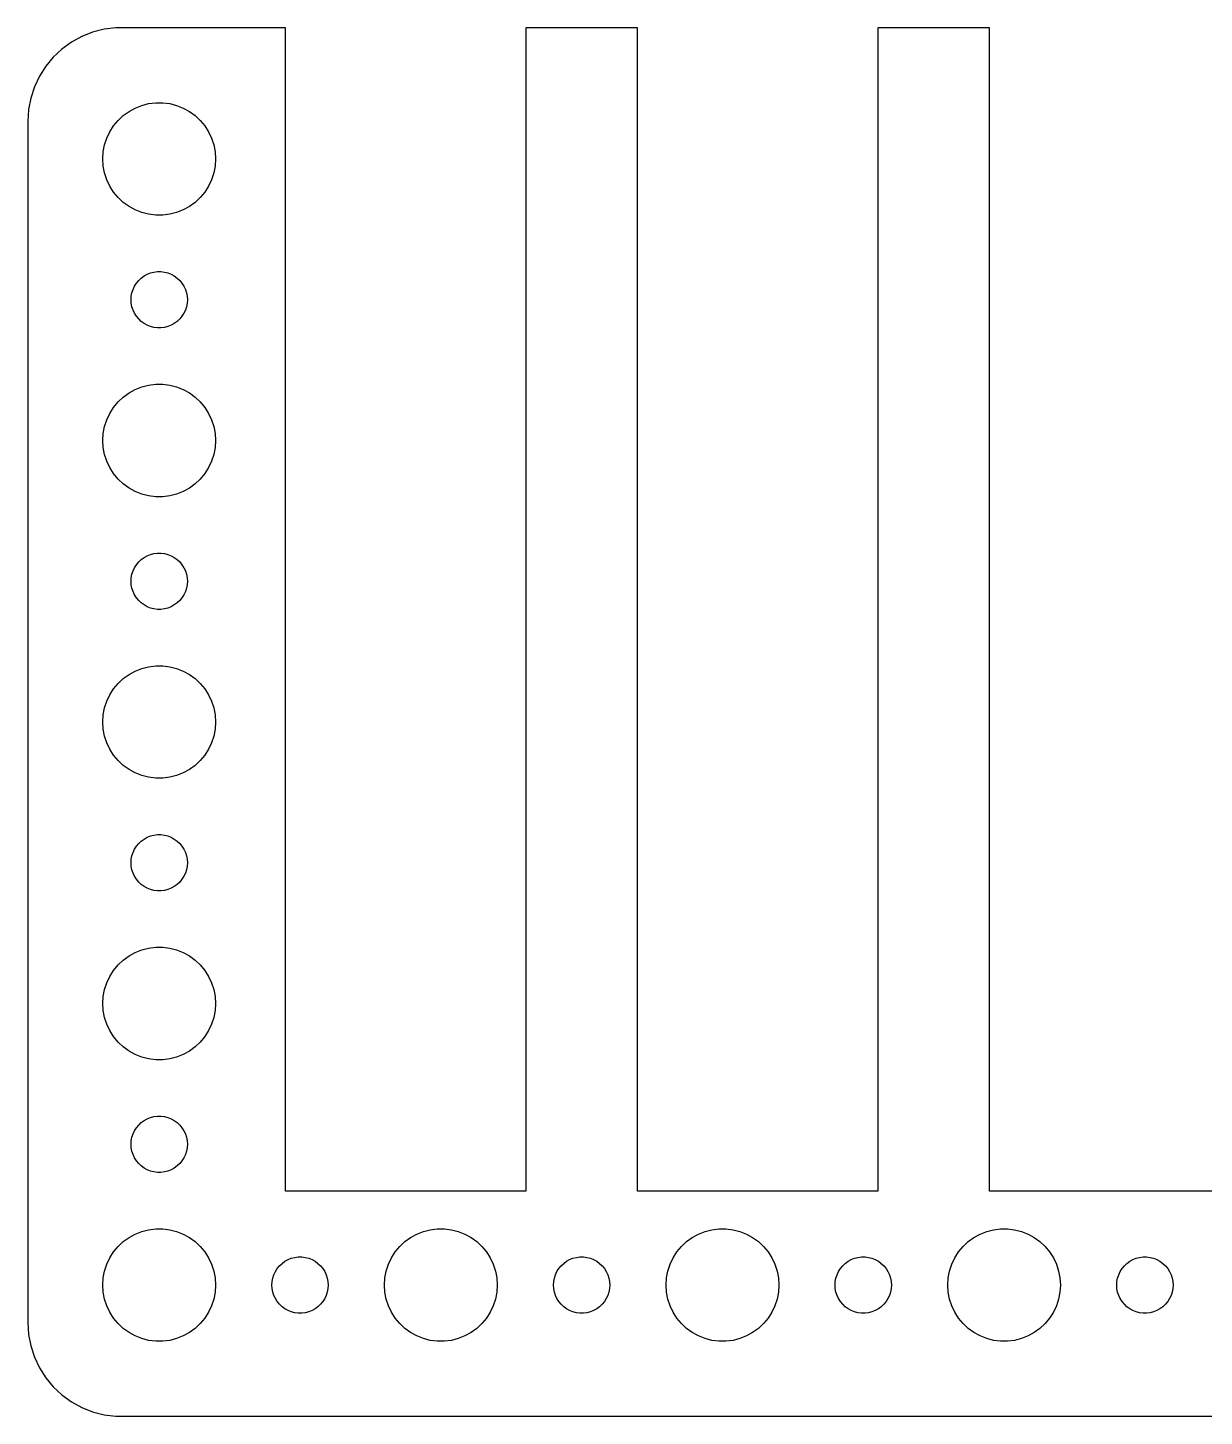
# Model space of a CAD drawing. Header units: metres. Extents: x -67 to 67, y 131 to 373.
# Drawn here: x -67 to -4.3, y 131 to 205 of the extents above; entities that cross this region are included whole.
import ezdxf

# ---------------------------------------------------------------- set-up
doc = ezdxf.new("R2010")
doc.units = ezdxf.units.M

msp = doc.modelspace()

# ---------------------------------------------------------------- linework, layer by layer
for p, q in [((-62.3139, 204.99), (-62.9369, 204.911)), ((-53.2693, 204.99), (-62.3139, 204.99)), ((-53.2693, 143), (-53.2693, 204.99)), ((-34.5193, 204.99), (-40.4807, 204.99)), ((-40.4807, 204.99), (-40.4807, 143)), ((-34.5193, 143), (-34.5193, 204.99)), ((-15.7693, 204.99), (-21.7307, 204.99)), ((-21.7307, 204.99), (-21.7307, 143)), ((-15.7693, 143), (-15.7693, 204.99)), ((-64.6791, 204.222), (-65.1871, 203.853)), ((-64.1289, 204.524), (-64.6791, 204.222)), ((-63.5451, 204.755), (-64.1289, 204.524)), ((-62.9369, 204.911), (-63.5451, 204.755)), ((-65.1871, 203.853), (-65.6448, 203.423)), ((-66.0451, 202.939), (-66.3815, 202.409)), ((-65.6448, 203.423), (-66.0451, 202.939)), ((-66.3815, 202.409), (-66.6489, 201.841)), ((-66.8429, 201.243), (-66.9606, 200.627)), ((-66.6489, 201.841), (-66.8429, 201.243)), ((-66.9606, 200.627), (-67, 200)), ((-61.9123, 200.312), (-61.6075, 200.533)), ((-61.6075, 200.533), (-61.2773, 200.714)), ((-61.2773, 200.714), (-60.927, 200.853)), ((-60.927, 200.853), (-60.5621, 200.947)), ((-60.5621, 200.947), (-60.1884, 200.994)), ((-60.1884, 200.994), (-59.8116, 200.994)), ((-59.8116, 200.994), (-59.4379, 200.947)), ((-59.4379, 200.947), (-59.0729, 200.853)), ((-59.0729, 200.853), (-58.7227, 200.714)), ((-58.7227, 200.714), (-58.3925, 200.533)), ((-58.3925, 200.533), (-58.0877, 200.312)), ((-67, 200), (-67, 136)), ((-62.6289, 199.445), (-62.427, 199.763)), ((-62.427, 199.763), (-62.1869, 200.054)), ((-62.1869, 200.054), (-61.9123, 200.312)), ((-58.0877, 200.312), (-57.8131, 200.054)), ((-57.8131, 200.054), (-57.5729, 199.763)), ((-57.5729, 199.763), (-57.3711, 199.445)), ((-62.9057, 198.746), (-62.7893, 199.104)), ((-62.7893, 199.104), (-62.6289, 199.445)), ((-57.3711, 199.445), (-57.2107, 199.104)), ((-57.2107, 199.104), (-57.0942, 198.746)), ((-63, 198), (-62.9763, 198.376)), ((-62.9763, 198.376), (-62.9057, 198.746)), ((-57.0942, 198.746), (-57.0237, 198.376)), ((-57.0237, 198.376), (-57, 198)), ((-62.9763, 197.624), (-63, 198)), ((-62.9057, 197.254), (-62.9763, 197.624)), ((-57.0237, 197.624), (-57.0942, 197.254)), ((-57, 198), (-57.0237, 197.624)), ((-62.7893, 196.896), (-62.9057, 197.254)), ((-62.6289, 196.555), (-62.7893, 196.896)), ((-57.2107, 196.896), (-57.3711, 196.555)), ((-57.0942, 197.254), (-57.2107, 196.896)), ((-62.427, 196.237), (-62.6289, 196.555)), ((-62.1869, 195.946), (-62.427, 196.237)), ((-57.5729, 196.237), (-57.8131, 195.946)), ((-57.3711, 196.555), (-57.5729, 196.237)), ((-61.9123, 195.688), (-62.1869, 195.946)), ((-61.6075, 195.467), (-61.9123, 195.688)), ((-61.2773, 195.286), (-61.6075, 195.467)), ((-58.3925, 195.467), (-58.7227, 195.286)), ((-58.0877, 195.688), (-58.3925, 195.467)), ((-57.8131, 195.946), (-58.0877, 195.688)), ((-60.927, 195.147), (-61.2773, 195.286)), ((-60.5621, 195.053), (-60.927, 195.147)), ((-60.1884, 195.006), (-60.5621, 195.053)), ((-59.8116, 195.006), (-60.1884, 195.006)), ((-59.4379, 195.053), (-59.8116, 195.006)), ((-59.0729, 195.147), (-59.4379, 195.053)), ((-58.7227, 195.286), (-59.0729, 195.147)), ((-61.0934, 191.527), (-60.9561, 191.656)), ((-60.9561, 191.656), (-60.8037, 191.766)), ((-60.8037, 191.766), (-60.6387, 191.857)), ((-60.6387, 191.857), (-60.4635, 191.927)), ((-60.4635, 191.927), (-60.2811, 191.973)), ((-60.2811, 191.973), (-60.0942, 191.997)), ((-60.0942, 191.997), (-59.9058, 191.997)), ((-59.9058, 191.997), (-59.7189, 191.973)), ((-59.7189, 191.973), (-59.5365, 191.927)), ((-59.5365, 191.927), (-59.3613, 191.857)), ((-59.3613, 191.857), (-59.1963, 191.766)), ((-59.1963, 191.766), (-59.0439, 191.656)), ((-59.0439, 191.656), (-58.9065, 191.527)), ((-61.4882, 190.688), (-61.4529, 190.873)), ((-61.4529, 190.873), (-61.3947, 191.052)), ((-61.3947, 191.052), (-61.3145, 191.223)), ((-61.3145, 191.223), (-61.2135, 191.382)), ((-61.2135, 191.382), (-61.0934, 191.527)), ((-58.9065, 191.527), (-58.7865, 191.382)), ((-58.7865, 191.382), (-58.6855, 191.223)), ((-58.6855, 191.223), (-58.6053, 191.052)), ((-58.6053, 191.052), (-58.5471, 190.873)), ((-58.5471, 190.873), (-58.5118, 190.688)), ((-61.5, 190.5), (-61.4882, 190.688)), ((-61.4882, 190.312), (-61.5, 190.5)), ((-61.4529, 190.127), (-61.4882, 190.312)), ((-58.5118, 190.312), (-58.5471, 190.127)), ((-58.5118, 190.688), (-58.5, 190.5)), ((-58.5, 190.5), (-58.5118, 190.312)), ((-61.3947, 189.948), (-61.4529, 190.127)), ((-61.3145, 189.777), (-61.3947, 189.948)), ((-61.2135, 189.618), (-61.3145, 189.777)), ((-61.0934, 189.473), (-61.2135, 189.618)), ((-60.9561, 189.344), (-61.0934, 189.473)), ((-58.9065, 189.473), (-59.0439, 189.344)), ((-58.7865, 189.618), (-58.9065, 189.473)), ((-58.6855, 189.777), (-58.7865, 189.618)), ((-58.6053, 189.948), (-58.6855, 189.777)), ((-58.5471, 190.127), (-58.6053, 189.948)), ((-60.8037, 189.234), (-60.9561, 189.344)), ((-60.6387, 189.143), (-60.8037, 189.234)), ((-60.4635, 189.073), (-60.6387, 189.143)), ((-60.2811, 189.027), (-60.4635, 189.073)), ((-60.0942, 189.003), (-60.2811, 189.027)), ((-59.9058, 189.003), (-60.0942, 189.003)), ((-59.7189, 189.027), (-59.9058, 189.003)), ((-59.5365, 189.073), (-59.7189, 189.027)), ((-59.3613, 189.143), (-59.5365, 189.073)), ((-59.1963, 189.234), (-59.3613, 189.143)), ((-59.0439, 189.344), (-59.1963, 189.234)), ((-61.6075, 185.533), (-61.2773, 185.714)), ((-61.2773, 185.714), (-60.927, 185.853)), ((-60.927, 185.853), (-60.5621, 185.947)), ((-60.5621, 185.947), (-60.1884, 185.994)), ((-60.1884, 185.994), (-59.8116, 185.994)), ((-59.8116, 185.994), (-59.4379, 185.947)), ((-59.4379, 185.947), (-59.0729, 185.853)), ((-59.0729, 185.853), (-58.7227, 185.714)), ((-58.7227, 185.714), (-58.3925, 185.533)), ((-62.427, 184.763), (-62.1869, 185.054)), ((-62.1869, 185.054), (-61.9123, 185.312)), ((-61.9123, 185.312), (-61.6075, 185.533)), ((-58.3925, 185.533), (-58.0877, 185.312)), ((-58.0877, 185.312), (-57.8131, 185.054)), ((-57.8131, 185.054), (-57.5729, 184.763)), ((-62.7893, 184.104), (-62.6289, 184.445)), ((-62.6289, 184.445), (-62.427, 184.763)), ((-57.5729, 184.763), (-57.3711, 184.445)), ((-57.3711, 184.445), (-57.2107, 184.104)), ((-62.9763, 183.376), (-62.9057, 183.746)), ((-62.9057, 183.746), (-62.7893, 184.104)), ((-57.2107, 184.104), (-57.0942, 183.746)), ((-57.0942, 183.746), (-57.0237, 183.376)), ((-63, 183), (-62.9763, 183.376)), ((-62.9763, 182.624), (-63, 183)), ((-57.0237, 183.376), (-57, 183)), ((-57, 183), (-57.0237, 182.624)), ((-62.9057, 182.254), (-62.9763, 182.624)), ((-62.7893, 181.896), (-62.9057, 182.254)), ((-57.0942, 182.254), (-57.2107, 181.896)), ((-57.0237, 182.624), (-57.0942, 182.254)), ((-62.6289, 181.555), (-62.7893, 181.896)), ((-62.427, 181.237), (-62.6289, 181.555)), ((-57.3711, 181.555), (-57.5729, 181.237)), ((-57.2107, 181.896), (-57.3711, 181.555)), ((-62.1869, 180.946), (-62.427, 181.237)), ((-61.9123, 180.688), (-62.1869, 180.946)), ((-61.6075, 180.467), (-61.9123, 180.688)), ((-58.0877, 180.688), (-58.3925, 180.467)), ((-57.8131, 180.946), (-58.0877, 180.688)), ((-57.5729, 181.237), (-57.8131, 180.946)), ((-61.2773, 180.286), (-61.6075, 180.467)), ((-60.927, 180.147), (-61.2773, 180.286)), ((-60.5621, 180.053), (-60.927, 180.147)), ((-60.1884, 180.006), (-60.5621, 180.053)), ((-59.8116, 180.006), (-60.1884, 180.006)), ((-59.4379, 180.053), (-59.8116, 180.006)), ((-59.0729, 180.147), (-59.4379, 180.053)), ((-58.7227, 180.286), (-59.0729, 180.147)), ((-58.3925, 180.467), (-58.7227, 180.286)), ((-60.8037, 176.766), (-60.6387, 176.857)), ((-60.6387, 176.857), (-60.4635, 176.927)), ((-60.4635, 176.927), (-60.2811, 176.973)), ((-60.2811, 176.973), (-60.0942, 176.997)), ((-60.0942, 176.997), (-59.9058, 176.997)), ((-59.9058, 176.997), (-59.7189, 176.973)), ((-59.7189, 176.973), (-59.5365, 176.927)), ((-59.5365, 176.927), (-59.3613, 176.857)), ((-59.3613, 176.857), (-59.1963, 176.766)), ((-61.3947, 176.052), (-61.3145, 176.223)), ((-61.3145, 176.223), (-61.2135, 176.382)), ((-61.2135, 176.382), (-61.0934, 176.527)), ((-61.0934, 176.527), (-60.9561, 176.656)), ((-60.9561, 176.656), (-60.8037, 176.766)), ((-59.1963, 176.766), (-59.0439, 176.656)), ((-59.0439, 176.656), (-58.9065, 176.527)), ((-58.9065, 176.527), (-58.7865, 176.382)), ((-58.7865, 176.382), (-58.6855, 176.223)), ((-58.6855, 176.223), (-58.6053, 176.052)), ((-61.5, 175.5), (-61.4882, 175.688)), ((-61.4882, 175.312), (-61.5, 175.5)), ((-61.4882, 175.688), (-61.4529, 175.873)), ((-61.4529, 175.873), (-61.3947, 176.052)), ((-58.6053, 176.052), (-58.5471, 175.873)), ((-58.5471, 175.873), (-58.5118, 175.688)), ((-58.5118, 175.688), (-58.5, 175.5)), ((-58.5, 175.5), (-58.5118, 175.312)), ((-61.4529, 175.127), (-61.4882, 175.312)), ((-61.3947, 174.948), (-61.4529, 175.127)), ((-61.3145, 174.777), (-61.3947, 174.948)), ((-61.2135, 174.618), (-61.3145, 174.777)), ((-61.0934, 174.473), (-61.2135, 174.618)), ((-58.7865, 174.618), (-58.9065, 174.473)), ((-58.6855, 174.777), (-58.7865, 174.618)), ((-58.6053, 174.948), (-58.6855, 174.777)), ((-58.5471, 175.127), (-58.6053, 174.948)), ((-58.5118, 175.312), (-58.5471, 175.127)), ((-60.9561, 174.344), (-61.0934, 174.473)), ((-60.8037, 174.234), (-60.9561, 174.344)), ((-60.6387, 174.143), (-60.8037, 174.234)), ((-60.4635, 174.073), (-60.6387, 174.143)), ((-60.2811, 174.027), (-60.4635, 174.073)), ((-60.0942, 174.003), (-60.2811, 174.027)), ((-59.9058, 174.003), (-60.0942, 174.003)), ((-59.7189, 174.027), (-59.9058, 174.003)), ((-59.5365, 174.073), (-59.7189, 174.027)), ((-59.3613, 174.143), (-59.5365, 174.073)), ((-59.1963, 174.234), (-59.3613, 174.143)), ((-59.0439, 174.344), (-59.1963, 174.234)), ((-58.9065, 174.473), (-59.0439, 174.344)), ((-60.927, 170.853), (-60.5621, 170.947)), ((-60.5621, 170.947), (-60.1884, 170.994)), ((-60.1884, 170.994), (-59.8116, 170.994)), ((-59.8116, 170.994), (-59.4379, 170.947)), ((-59.4379, 170.947), (-59.0729, 170.853)), ((-62.1869, 170.054), (-61.9123, 170.312)), ((-61.9123, 170.312), (-61.6075, 170.533)), ((-61.6075, 170.533), (-61.2773, 170.714)), ((-61.2773, 170.714), (-60.927, 170.853)), ((-59.0729, 170.853), (-58.7227, 170.714)), ((-58.7227, 170.714), (-58.3925, 170.533)), ((-58.3925, 170.533), (-58.0877, 170.312)), ((-58.0877, 170.312), (-57.8131, 170.054)), ((-62.7893, 169.104), (-62.6289, 169.445)), ((-62.6289, 169.445), (-62.427, 169.763)), ((-62.427, 169.763), (-62.1869, 170.054)), ((-57.8131, 170.054), (-57.5729, 169.763)), ((-57.5729, 169.763), (-57.3711, 169.445)), ((-57.3711, 169.445), (-57.2107, 169.104)), ((-62.9763, 168.376), (-62.9057, 168.746)), ((-62.9057, 168.746), (-62.7893, 169.104)), ((-57.2107, 169.104), (-57.0942, 168.746)), ((-57.0942, 168.746), (-57.0237, 168.376)), ((-63, 168), (-62.9763, 168.376)), ((-62.9763, 167.624), (-63, 168)), ((-57.0237, 168.376), (-57, 168)), ((-57, 168), (-57.0237, 167.624)), ((-62.9057, 167.254), (-62.9763, 167.624)), ((-62.7893, 166.896), (-62.9057, 167.254)), ((-57.0942, 167.254), (-57.2107, 166.896)), ((-57.0237, 167.624), (-57.0942, 167.254)), ((-62.6289, 166.555), (-62.7893, 166.896)), ((-62.427, 166.237), (-62.6289, 166.555)), ((-57.3711, 166.555), (-57.5729, 166.237)), ((-57.2107, 166.896), (-57.3711, 166.555)), ((-62.1869, 165.946), (-62.427, 166.237)), ((-61.9123, 165.688), (-62.1869, 165.946)), ((-57.8131, 165.946), (-58.0877, 165.688)), ((-57.5729, 166.237), (-57.8131, 165.946)), ((-61.6075, 165.467), (-61.9123, 165.688)), ((-61.2773, 165.286), (-61.6075, 165.467)), ((-60.927, 165.147), (-61.2773, 165.286)), ((-60.5621, 165.053), (-60.927, 165.147)), ((-60.1884, 165.006), (-60.5621, 165.053)), ((-59.8116, 165.006), (-60.1884, 165.006)), ((-59.4379, 165.053), (-59.8116, 165.006)), ((-59.0729, 165.147), (-59.4379, 165.053)), ((-58.7227, 165.286), (-59.0729, 165.147)), ((-58.3925, 165.467), (-58.7227, 165.286)), ((-58.0877, 165.688), (-58.3925, 165.467)), ((-61.3145, 161.223), (-61.2135, 161.382)), ((-61.2135, 161.382), (-61.0934, 161.527)), ((-61.0934, 161.527), (-60.9561, 161.656)), ((-60.9561, 161.656), (-60.8037, 161.766)), ((-60.8037, 161.766), (-60.6387, 161.857)), ((-60.6387, 161.857), (-60.4635, 161.927)), ((-60.4635, 161.927), (-60.2811, 161.973)), ((-60.2811, 161.973), (-60.0942, 161.997)), ((-60.0942, 161.997), (-59.9058, 161.997)), ((-59.9058, 161.997), (-59.7189, 161.973)), ((-59.7189, 161.973), (-59.5365, 161.927)), ((-59.5365, 161.927), (-59.3613, 161.857)), ((-59.3613, 161.857), (-59.1963, 161.766)), ((-59.1963, 161.766), (-59.0439, 161.656)), ((-59.0439, 161.656), (-58.9065, 161.527)), ((-58.9065, 161.527), (-58.7865, 161.382)), ((-58.7865, 161.382), (-58.6855, 161.223)), ((-61.5, 160.5), (-61.4882, 160.688)), ((-61.4882, 160.688), (-61.4529, 160.873)), ((-61.4529, 160.873), (-61.3947, 161.052)), ((-61.3947, 161.052), (-61.3145, 161.223)), ((-58.6855, 161.223), (-58.6053, 161.052)), ((-58.6053, 161.052), (-58.5471, 160.873)), ((-58.5471, 160.873), (-58.5118, 160.688)), ((-58.5118, 160.688), (-58.5, 160.5)), ((-61.4882, 160.312), (-61.5, 160.5)), ((-61.4529, 160.127), (-61.4882, 160.312)), ((-61.3947, 159.948), (-61.4529, 160.127)), ((-61.3145, 159.777), (-61.3947, 159.948)), ((-58.6053, 159.948), (-58.6855, 159.777)), ((-58.5471, 160.127), (-58.6053, 159.948)), ((-58.5118, 160.312), (-58.5471, 160.127)), ((-58.5, 160.5), (-58.5118, 160.312)), ((-61.2135, 159.618), (-61.3145, 159.777)), ((-61.0934, 159.473), (-61.2135, 159.618)), ((-60.9561, 159.344), (-61.0934, 159.473)), ((-60.8037, 159.234), (-60.9561, 159.344)), ((-60.6387, 159.143), (-60.8037, 159.234)), ((-60.4635, 159.073), (-60.6387, 159.143)), ((-60.2811, 159.027), (-60.4635, 159.073)), ((-59.5365, 159.073), (-59.7189, 159.027)), ((-59.3613, 159.143), (-59.5365, 159.073)), ((-59.1963, 159.234), (-59.3613, 159.143)), ((-59.0439, 159.344), (-59.1963, 159.234)), ((-58.9065, 159.473), (-59.0439, 159.344)), ((-58.7865, 159.618), (-58.9065, 159.473)), ((-58.6855, 159.777), (-58.7865, 159.618)), ((-60.0942, 159.003), (-60.2811, 159.027)), ((-59.9058, 159.003), (-60.0942, 159.003)), ((-59.7189, 159.027), (-59.9058, 159.003)), ((-61.9123, 155.312), (-61.6075, 155.533)), ((-61.6075, 155.533), (-61.2773, 155.714)), ((-61.2773, 155.714), (-60.927, 155.853)), ((-60.927, 155.853), (-60.5621, 155.947)), ((-60.5621, 155.947), (-60.1884, 155.994)), ((-60.1884, 155.994), (-59.8116, 155.994)), ((-59.8116, 155.994), (-59.4379, 155.947)), ((-59.4379, 155.947), (-59.0729, 155.853)), ((-59.0729, 155.853), (-58.7227, 155.714)), ((-58.7227, 155.714), (-58.3925, 155.533)), ((-58.3925, 155.533), (-58.0877, 155.312)), ((-62.6289, 154.445), (-62.427, 154.763)), ((-62.427, 154.763), (-62.1869, 155.054)), ((-62.1869, 155.054), (-61.9123, 155.312)), ((-58.0877, 155.312), (-57.8131, 155.054)), ((-57.8131, 155.054), (-57.5729, 154.763)), ((-57.5729, 154.763), (-57.3711, 154.445)), ((-62.9057, 153.746), (-62.7893, 154.104)), ((-62.7893, 154.104), (-62.6289, 154.445)), ((-57.3711, 154.445), (-57.2107, 154.104)), ((-57.2107, 154.104), (-57.0942, 153.746)), ((-63, 153), (-62.9763, 153.376)), ((-62.9763, 153.376), (-62.9057, 153.746)), ((-57.0942, 153.746), (-57.0237, 153.376)), ((-57.0237, 153.376), (-57, 153)), ((-62.9763, 152.624), (-63, 153)), ((-62.9057, 152.254), (-62.9763, 152.624)), ((-57.0237, 152.624), (-57.0942, 152.254)), ((-57, 153), (-57.0237, 152.624)), ((-62.7893, 151.896), (-62.9057, 152.254)), ((-62.6289, 151.555), (-62.7893, 151.896)), ((-57.2107, 151.896), (-57.3711, 151.555)), ((-57.0942, 152.254), (-57.2107, 151.896)), ((-62.427, 151.237), (-62.6289, 151.555)), ((-62.1869, 150.946), (-62.427, 151.237)), ((-61.9123, 150.688), (-62.1869, 150.946)), ((-57.8131, 150.946), (-58.0877, 150.688)), ((-57.5729, 151.237), (-57.8131, 150.946)), ((-57.3711, 151.555), (-57.5729, 151.237)), ((-61.6075, 150.467), (-61.9123, 150.688)), ((-61.2773, 150.286), (-61.6075, 150.467)), ((-60.927, 150.147), (-61.2773, 150.286)), ((-58.7227, 150.286), (-59.0729, 150.147)), ((-58.3925, 150.467), (-58.7227, 150.286)), ((-58.0877, 150.688), (-58.3925, 150.467)), ((-60.5621, 150.053), (-60.927, 150.147)), ((-60.1884, 150.006), (-60.5621, 150.053)), ((-59.8116, 150.006), (-60.1884, 150.006)), ((-59.4379, 150.053), (-59.8116, 150.006)), ((-59.0729, 150.147), (-59.4379, 150.053)), ((-61.2135, 146.382), (-61.0934, 146.527)), ((-61.0934, 146.527), (-60.9561, 146.656)), ((-60.9561, 146.656), (-60.8037, 146.766)), ((-60.8037, 146.766), (-60.6387, 146.857)), ((-60.6387, 146.857), (-60.4635, 146.927)), ((-60.4635, 146.927), (-60.2811, 146.973)), ((-60.2811, 146.973), (-60.0942, 146.997)), ((-60.0942, 146.997), (-59.9058, 146.997)), ((-59.9058, 146.997), (-59.7189, 146.973)), ((-59.7189, 146.973), (-59.5365, 146.927)), ((-59.5365, 146.927), (-59.3613, 146.857)), ((-59.3613, 146.857), (-59.1963, 146.766)), ((-59.1963, 146.766), (-59.0439, 146.656)), ((-59.0439, 146.656), (-58.9065, 146.527)), ((-58.9065, 146.527), (-58.7865, 146.382)), ((-61.4882, 145.688), (-61.4529, 145.873)), ((-61.4529, 145.873), (-61.3947, 146.052)), ((-61.3947, 146.052), (-61.3145, 146.223)), ((-61.3145, 146.223), (-61.2135, 146.382)), ((-58.7865, 146.382), (-58.6855, 146.223)), ((-58.6855, 146.223), (-58.6053, 146.052)), ((-58.6053, 146.052), (-58.5471, 145.873)), ((-58.5471, 145.873), (-58.5118, 145.688)), ((-61.5, 145.5), (-61.4882, 145.688)), ((-61.4882, 145.312), (-61.5, 145.5)), ((-61.4529, 145.127), (-61.4882, 145.312)), ((-61.3947, 144.948), (-61.4529, 145.127)), ((-58.5471, 145.127), (-58.6053, 144.948)), ((-58.5118, 145.312), (-58.5471, 145.127)), ((-58.5118, 145.688), (-58.5, 145.5)), ((-58.5, 145.5), (-58.5118, 145.312)), ((-61.3145, 144.777), (-61.3947, 144.948)), ((-61.2135, 144.618), (-61.3145, 144.777)), ((-61.0934, 144.473), (-61.2135, 144.618)), ((-60.9561, 144.344), (-61.0934, 144.473)), ((-60.8037, 144.234), (-60.9561, 144.344)), ((-59.0439, 144.344), (-59.1963, 144.234)), ((-58.9065, 144.473), (-59.0439, 144.344)), ((-58.7865, 144.618), (-58.9065, 144.473)), ((-58.6855, 144.777), (-58.7865, 144.618)), ((-58.6053, 144.948), (-58.6855, 144.777)), ((-60.6387, 144.143), (-60.8037, 144.234)), ((-60.4635, 144.073), (-60.6387, 144.143)), ((-60.2811, 144.027), (-60.4635, 144.073)), ((-60.0942, 144.003), (-60.2811, 144.027)), ((-59.9058, 144.003), (-60.0942, 144.003)), ((-59.7189, 144.027), (-59.9058, 144.003)), ((-59.5365, 144.073), (-59.7189, 144.027)), ((-59.3613, 144.143), (-59.5365, 144.073)), ((-59.1963, 144.234), (-59.3613, 144.143)), ((-40.4807, 143), (-53.2693, 143)), ((-21.7307, 143), (-34.5193, 143)), ((-2.98068, 143), (-15.7693, 143)), ((-61.6075, 140.533), (-61.2773, 140.714)), ((-61.2773, 140.714), (-60.927, 140.853)), ((-60.927, 140.853), (-60.5621, 140.947)), ((-60.5621, 140.947), (-60.1884, 140.994)), ((-60.1884, 140.994), (-59.8116, 140.994)), ((-59.8116, 140.994), (-59.4379, 140.947)), ((-59.4379, 140.947), (-59.0729, 140.853)), ((-59.0729, 140.853), (-58.7227, 140.714)), ((-58.7227, 140.714), (-58.3925, 140.533)), ((-46.6075, 140.533), (-46.2773, 140.714)), ((-46.2773, 140.714), (-45.927, 140.853)), ((-45.927, 140.853), (-45.5621, 140.947)), ((-45.5621, 140.947), (-45.1884, 140.994)), ((-45.1884, 140.994), (-44.8116, 140.994)), ((-44.8116, 140.994), (-44.4379, 140.947)), ((-44.4379, 140.947), (-44.0729, 140.853)), ((-44.0729, 140.853), (-43.7227, 140.714)), ((-43.7227, 140.714), (-43.3925, 140.533)), ((-31.6075, 140.533), (-31.2773, 140.714)), ((-31.2773, 140.714), (-30.927, 140.853)), ((-30.927, 140.853), (-30.5621, 140.947)), ((-30.5621, 140.947), (-30.1884, 140.994)), ((-30.1884, 140.994), (-29.8116, 140.994)), ((-29.8116, 140.994), (-29.4379, 140.947)), ((-29.4379, 140.947), (-29.0729, 140.853)), ((-29.0729, 140.853), (-28.7227, 140.714)), ((-28.7227, 140.714), (-28.3925, 140.533)), ((-16.6075, 140.533), (-16.2773, 140.714)), ((-16.2773, 140.714), (-15.927, 140.853)), ((-15.927, 140.853), (-15.5621, 140.947)), ((-15.5621, 140.947), (-15.1884, 140.994)), ((-15.1884, 140.994), (-14.8116, 140.994)), ((-14.8116, 140.994), (-14.4379, 140.947)), ((-14.4379, 140.947), (-14.0729, 140.853)), ((-14.0729, 140.853), (-13.7227, 140.714)), ((-13.7227, 140.714), (-13.3925, 140.533)), ((-62.427, 139.763), (-62.1869, 140.054)), ((-62.1869, 140.054), (-61.9123, 140.312)), ((-61.9123, 140.312), (-61.6075, 140.533)), ((-58.3925, 140.533), (-58.0877, 140.312)), ((-58.0877, 140.312), (-57.8131, 140.054)), ((-57.8131, 140.054), (-57.5729, 139.763)), ((-47.427, 139.763), (-47.1869, 140.054)), ((-47.1869, 140.054), (-46.9123, 140.312)), ((-46.9123, 140.312), (-46.6075, 140.533)), ((-43.3925, 140.533), (-43.0877, 140.312)), ((-43.0877, 140.312), (-42.8131, 140.054)), ((-42.8131, 140.054), (-42.5729, 139.763)), ((-32.427, 139.763), (-32.1869, 140.054)), ((-32.1869, 140.054), (-31.9123, 140.312)), ((-31.9123, 140.312), (-31.6075, 140.533)), ((-28.3925, 140.533), (-28.0877, 140.312)), ((-28.0877, 140.312), (-27.8131, 140.054)), ((-27.8131, 140.054), (-27.5729, 139.763)), ((-17.427, 139.763), (-17.1869, 140.054)), ((-17.1869, 140.054), (-16.9123, 140.312)), ((-16.9123, 140.312), (-16.6075, 140.533)), ((-13.3925, 140.533), (-13.0877, 140.312)), ((-13.0877, 140.312), (-12.8131, 140.054)), ((-12.8131, 140.054), (-12.5729, 139.763)), ((-62.9057, 138.746), (-62.7893, 139.104)), ((-62.7893, 139.104), (-62.6289, 139.445)), ((-62.6289, 139.445), (-62.427, 139.763)), ((-57.5729, 139.763), (-57.3711, 139.445)), ((-57.3711, 139.445), (-57.2107, 139.104)), ((-57.2107, 139.104), (-57.0942, 138.746)), ((-53.5934, 139.027), (-53.4561, 139.156)), ((-53.4561, 139.156), (-53.3037, 139.266)), ((-53.3037, 139.266), (-53.1387, 139.357)), ((-53.1387, 139.357), (-52.9635, 139.427)), ((-52.9635, 139.427), (-52.7811, 139.473)), ((-52.7811, 139.473), (-52.5942, 139.497)), ((-52.5942, 139.497), (-52.4058, 139.497)), ((-52.4058, 139.497), (-52.2189, 139.473)), ((-52.2189, 139.473), (-52.0365, 139.427)), ((-52.0365, 139.427), (-51.8613, 139.357)), ((-51.8613, 139.357), (-51.6963, 139.266)), ((-51.6963, 139.266), (-51.5439, 139.156)), ((-51.5439, 139.156), (-51.4065, 139.027)), ((-47.9057, 138.746), (-47.7893, 139.104)), ((-47.7893, 139.104), (-47.6289, 139.445)), ((-47.6289, 139.445), (-47.427, 139.763)), ((-42.5729, 139.763), (-42.3711, 139.445)), ((-42.3711, 139.445), (-42.2107, 139.104)), ((-42.2107, 139.104), (-42.0942, 138.746)), ((-38.5934, 139.027), (-38.4561, 139.156)), ((-38.4561, 139.156), (-38.3037, 139.266)), ((-38.3037, 139.266), (-38.1387, 139.357)), ((-38.1387, 139.357), (-37.9635, 139.427)), ((-37.9635, 139.427), (-37.7811, 139.473)), ((-37.7811, 139.473), (-37.5942, 139.497)), ((-37.5942, 139.497), (-37.4058, 139.497)), ((-37.4058, 139.497), (-37.2189, 139.473)), ((-37.2189, 139.473), (-37.0365, 139.427)), ((-37.0365, 139.427), (-36.8613, 139.357)), ((-36.8613, 139.357), (-36.6963, 139.266)), ((-36.6963, 139.266), (-36.5439, 139.156)), ((-36.5439, 139.156), (-36.4065, 139.027)), ((-32.9057, 138.746), (-32.7893, 139.104)), ((-32.7893, 139.104), (-32.6289, 139.445)), ((-32.6289, 139.445), (-32.427, 139.763)), ((-27.5729, 139.763), (-27.3711, 139.445)), ((-27.3711, 139.445), (-27.2107, 139.104)), ((-27.2107, 139.104), (-27.0942, 138.746)), ((-23.5934, 139.027), (-23.4561, 139.156)), ((-23.4561, 139.156), (-23.3037, 139.266)), ((-23.3037, 139.266), (-23.1387, 139.357)), ((-23.1387, 139.357), (-22.9635, 139.427)), ((-22.9635, 139.427), (-22.7811, 139.473)), ((-22.7811, 139.473), (-22.5942, 139.497)), ((-22.5942, 139.497), (-22.4058, 139.497)), ((-22.4058, 139.497), (-22.2189, 139.473)), ((-22.2189, 139.473), (-22.0365, 139.427)), ((-22.0365, 139.427), (-21.8613, 139.357)), ((-21.8613, 139.357), (-21.6963, 139.266)), ((-21.6963, 139.266), (-21.5439, 139.156)), ((-21.5439, 139.156), (-21.4065, 139.027)), ((-17.9057, 138.746), (-17.7893, 139.104)), ((-17.7893, 139.104), (-17.6289, 139.445)), ((-17.6289, 139.445), (-17.427, 139.763)), ((-12.5729, 139.763), (-12.3711, 139.445)), ((-12.3711, 139.445), (-12.2107, 139.104)), ((-12.2107, 139.104), (-12.0942, 138.746)), ((-8.59344, 139.027), (-8.45613, 139.156)), ((-8.45613, 139.156), (-8.30373, 139.266)), ((-8.30373, 139.266), (-8.13866, 139.357)), ((-8.13866, 139.357), (-7.96352, 139.427)), ((-7.96352, 139.427), (-7.78107, 139.473)), ((-7.78107, 139.473), (-7.59418, 139.497)), ((-7.59418, 139.497), (-7.40581, 139.497)), ((-7.40581, 139.497), (-7.21892, 139.473)), ((-7.21892, 139.473), (-7.03647, 139.427)), ((-7.03647, 139.427), (-6.86133, 139.357)), ((-6.86133, 139.357), (-6.69626, 139.266)), ((-6.69626, 139.266), (-6.54385, 139.156)), ((-6.54385, 139.156), (-6.40654, 139.027)), ((-63, 138), (-62.9763, 138.376)), ((-62.9763, 138.376), (-62.9057, 138.746)), ((-57.0942, 138.746), (-57.0237, 138.376)), ((-57.0237, 138.376), (-57, 138)), ((-53.9882, 138.188), (-53.9529, 138.373)), ((-53.9529, 138.373), (-53.8947, 138.552)), ((-53.8947, 138.552), (-53.8145, 138.723)), ((-53.8145, 138.723), (-53.7135, 138.882)), ((-53.7135, 138.882), (-53.5934, 139.027)), ((-51.4065, 139.027), (-51.2865, 138.882)), ((-51.2865, 138.882), (-51.1855, 138.723)), ((-51.1855, 138.723), (-51.1053, 138.552)), ((-51.1053, 138.552), (-51.0471, 138.373)), ((-51.0471, 138.373), (-51.0118, 138.188)), ((-48, 138), (-47.9763, 138.376)), ((-47.9763, 138.376), (-47.9057, 138.746)), ((-42.0942, 138.746), (-42.0237, 138.376)), ((-42.0237, 138.376), (-42, 138)), ((-38.9882, 138.188), (-38.9529, 138.373)), ((-38.9529, 138.373), (-38.8947, 138.552)), ((-38.8947, 138.552), (-38.8145, 138.723)), ((-38.8145, 138.723), (-38.7135, 138.882)), ((-38.7135, 138.882), (-38.5934, 139.027)), ((-36.4065, 139.027), (-36.2865, 138.882)), ((-36.2865, 138.882), (-36.1855, 138.723)), ((-36.1855, 138.723), (-36.1053, 138.552)), ((-36.1053, 138.552), (-36.0471, 138.373)), ((-36.0471, 138.373), (-36.0118, 138.188)), ((-33, 138), (-32.9763, 138.376)), ((-32.9763, 138.376), (-32.9057, 138.746)), ((-27.0942, 138.746), (-27.0237, 138.376)), ((-27.0237, 138.376), (-27, 138)), ((-23.9882, 138.188), (-23.9529, 138.373)), ((-23.9529, 138.373), (-23.8947, 138.552)), ((-23.8947, 138.552), (-23.8145, 138.723)), ((-23.8145, 138.723), (-23.7135, 138.882)), ((-23.7135, 138.882), (-23.5934, 139.027)), ((-21.4065, 139.027), (-21.2865, 138.882)), ((-21.2865, 138.882), (-21.1855, 138.723)), ((-21.1855, 138.723), (-21.1053, 138.552)), ((-21.1053, 138.552), (-21.0471, 138.373)), ((-21.0471, 138.373), (-21.0118, 138.188)), ((-18, 138), (-17.9763, 138.376)), ((-17.9763, 138.376), (-17.9057, 138.746)), ((-12.0942, 138.746), (-12.0237, 138.376)), ((-12.0237, 138.376), (-12, 138)), ((-8.98816, 138.188), (-8.95287, 138.373)), ((-8.95287, 138.373), (-8.89465, 138.552)), ((-8.89465, 138.552), (-8.81445, 138.723)), ((-8.81445, 138.723), (-8.71352, 138.882)), ((-8.71352, 138.882), (-8.59344, 139.027)), ((-6.40654, 139.027), (-6.28647, 138.882)), ((-6.28647, 138.882), (-6.18553, 138.723)), ((-6.18553, 138.723), (-6.10533, 138.552)), ((-6.10533, 138.552), (-6.04712, 138.373)), ((-6.04712, 138.373), (-6.01183, 138.188)), ((-62.9763, 137.624), (-63, 138)), ((-62.9057, 137.254), (-62.9763, 137.624)), ((-57.0237, 137.624), (-57.0942, 137.254)), ((-57, 138), (-57.0237, 137.624)), ((-54, 138), (-53.9882, 138.188)), ((-53.9882, 137.812), (-54, 138)), ((-53.9529, 137.627), (-53.9882, 137.812)), ((-53.8947, 137.448), (-53.9529, 137.627)), ((-51.0471, 137.627), (-51.1053, 137.448)), ((-51.0118, 137.812), (-51.0471, 137.627)), ((-51.0118, 138.188), (-51, 138)), ((-51, 138), (-51.0118, 137.812)), ((-47.9763, 137.624), (-48, 138)), ((-47.9057, 137.254), (-47.9763, 137.624)), ((-42.0237, 137.624), (-42.0942, 137.254)), ((-42, 138), (-42.0237, 137.624)), ((-39, 138), (-38.9882, 138.188)), ((-38.9882, 137.812), (-39, 138)), ((-38.9529, 137.627), (-38.9882, 137.812)), ((-38.8947, 137.448), (-38.9529, 137.627)), ((-36.0471, 137.627), (-36.1053, 137.448)), ((-36.0118, 137.812), (-36.0471, 137.627)), ((-36.0118, 138.188), (-36, 138)), ((-36, 138), (-36.0118, 137.812)), ((-32.9763, 137.624), (-33, 138)), ((-32.9057, 137.254), (-32.9763, 137.624)), ((-27.0237, 137.624), (-27.0942, 137.254)), ((-27, 138), (-27.0237, 137.624)), ((-24, 138), (-23.9882, 138.188)), ((-23.9882, 137.812), (-24, 138)), ((-23.9529, 137.627), (-23.9882, 137.812)), ((-23.8947, 137.448), (-23.9529, 137.627)), ((-21.0471, 137.627), (-21.1053, 137.448)), ((-21.0118, 137.812), (-21.0471, 137.627)), ((-21.0118, 138.188), (-21, 138)), ((-21, 138), (-21.0118, 137.812)), ((-17.9763, 137.624), (-18, 138)), ((-17.9057, 137.254), (-17.9763, 137.624)), ((-12.0237, 137.624), (-12.0942, 137.254)), ((-12, 138), (-12.0237, 137.624)), ((-9, 138), (-8.98816, 138.188)), ((-8.98816, 137.812), (-9, 138)), ((-8.95287, 137.627), (-8.98816, 137.812)), ((-8.89465, 137.448), (-8.95287, 137.627)), ((-6.04712, 137.627), (-6.10533, 137.448)), ((-6.01183, 137.812), (-6.04712, 137.627)), ((-6.01183, 138.188), (-6, 138)), ((-6, 138), (-6.01183, 137.812)), ((-62.7893, 136.896), (-62.9057, 137.254)), ((-62.6289, 136.555), (-62.7893, 136.896)), ((-57.2107, 136.896), (-57.3711, 136.555)), ((-57.0942, 137.254), (-57.2107, 136.896)), ((-53.8145, 137.277), (-53.8947, 137.448)), ((-53.7135, 137.118), (-53.8145, 137.277)), ((-53.5934, 136.973), (-53.7135, 137.118)), ((-53.4561, 136.844), (-53.5934, 136.973)), ((-51.4065, 136.973), (-51.5439, 136.844)), ((-51.2865, 137.118), (-51.4065, 136.973)), ((-51.1855, 137.277), (-51.2865, 137.118)), ((-51.1053, 137.448), (-51.1855, 137.277)), ((-47.7893, 136.896), (-47.9057, 137.254)), ((-47.6289, 136.555), (-47.7893, 136.896)), ((-42.2107, 136.896), (-42.3711, 136.555)), ((-42.0942, 137.254), (-42.2107, 136.896)), ((-38.8145, 137.277), (-38.8947, 137.448)), ((-38.7135, 137.118), (-38.8145, 137.277)), ((-38.5934, 136.973), (-38.7135, 137.118)), ((-38.4561, 136.844), (-38.5934, 136.973)), ((-36.4065, 136.973), (-36.5439, 136.844)), ((-36.2865, 137.118), (-36.4065, 136.973)), ((-36.1855, 137.277), (-36.2865, 137.118)), ((-36.1053, 137.448), (-36.1855, 137.277)), ((-32.7893, 136.896), (-32.9057, 137.254)), ((-32.6289, 136.555), (-32.7893, 136.896)), ((-27.2107, 136.896), (-27.3711, 136.555)), ((-27.0942, 137.254), (-27.2107, 136.896)), ((-23.8145, 137.277), (-23.8947, 137.448)), ((-23.7135, 137.118), (-23.8145, 137.277)), ((-23.5934, 136.973), (-23.7135, 137.118)), ((-23.4561, 136.844), (-23.5934, 136.973)), ((-21.4065, 136.973), (-21.5439, 136.844)), ((-21.2865, 137.118), (-21.4065, 136.973)), ((-21.1855, 137.277), (-21.2865, 137.118)), ((-21.1053, 137.448), (-21.1855, 137.277)), ((-17.7893, 136.896), (-17.9057, 137.254)), ((-17.6289, 136.555), (-17.7893, 136.896)), ((-12.2107, 136.896), (-12.3711, 136.555)), ((-12.0942, 137.254), (-12.2107, 136.896)), ((-8.81445, 137.277), (-8.89465, 137.448)), ((-8.71352, 137.118), (-8.81445, 137.277)), ((-8.59344, 136.973), (-8.71352, 137.118)), ((-8.45613, 136.844), (-8.59344, 136.973)), ((-6.40654, 136.973), (-6.54385, 136.844)), ((-6.28647, 137.118), (-6.40654, 136.973)), ((-6.18553, 137.277), (-6.28647, 137.118)), ((-6.10533, 137.448), (-6.18553, 137.277)), ((-62.427, 136.237), (-62.6289, 136.555)), ((-62.1869, 135.946), (-62.427, 136.237)), ((-57.5729, 136.237), (-57.8131, 135.946)), ((-57.3711, 136.555), (-57.5729, 136.237)), ((-53.3037, 136.734), (-53.4561, 136.844)), ((-53.1387, 136.643), (-53.3037, 136.734)), ((-52.9635, 136.573), (-53.1387, 136.643)), ((-52.7811, 136.527), (-52.9635, 136.573)), ((-52.5942, 136.503), (-52.7811, 136.527)), ((-52.4058, 136.503), (-52.5942, 136.503)), ((-52.2189, 136.527), (-52.4058, 136.503)), ((-52.0365, 136.573), (-52.2189, 136.527)), ((-51.8613, 136.643), (-52.0365, 136.573)), ((-51.6963, 136.734), (-51.8613, 136.643)), ((-51.5439, 136.844), (-51.6963, 136.734)), ((-47.427, 136.237), (-47.6289, 136.555)), ((-47.1869, 135.946), (-47.427, 136.237)), ((-42.5729, 136.237), (-42.8131, 135.946)), ((-42.3711, 136.555), (-42.5729, 136.237)), ((-38.3037, 136.734), (-38.4561, 136.844)), ((-38.1387, 136.643), (-38.3037, 136.734)), ((-37.9635, 136.573), (-38.1387, 136.643)), ((-37.7811, 136.527), (-37.9635, 136.573)), ((-37.5942, 136.503), (-37.7811, 136.527)), ((-37.4058, 136.503), (-37.5942, 136.503)), ((-37.2189, 136.527), (-37.4058, 136.503)), ((-37.0365, 136.573), (-37.2189, 136.527)), ((-36.8613, 136.643), (-37.0365, 136.573)), ((-36.6963, 136.734), (-36.8613, 136.643)), ((-36.5439, 136.844), (-36.6963, 136.734)), ((-32.427, 136.237), (-32.6289, 136.555)), ((-32.1869, 135.946), (-32.427, 136.237)), ((-27.5729, 136.237), (-27.8131, 135.946)), ((-27.3711, 136.555), (-27.5729, 136.237)), ((-23.3037, 136.734), (-23.4561, 136.844)), ((-23.1387, 136.643), (-23.3037, 136.734)), ((-22.9635, 136.573), (-23.1387, 136.643)), ((-22.7811, 136.527), (-22.9635, 136.573)), ((-22.5942, 136.503), (-22.7811, 136.527)), ((-22.4058, 136.503), (-22.5942, 136.503)), ((-22.2189, 136.527), (-22.4058, 136.503)), ((-22.0365, 136.573), (-22.2189, 136.527)), ((-21.8613, 136.643), (-22.0365, 136.573)), ((-21.6963, 136.734), (-21.8613, 136.643)), ((-21.5439, 136.844), (-21.6963, 136.734)), ((-17.427, 136.237), (-17.6289, 136.555)), ((-17.1869, 135.946), (-17.427, 136.237)), ((-12.5729, 136.237), (-12.8131, 135.946)), ((-12.3711, 136.555), (-12.5729, 136.237)), ((-8.30373, 136.734), (-8.45613, 136.844)), ((-8.13866, 136.643), (-8.30373, 136.734)), ((-7.96352, 136.573), (-8.13866, 136.643)), ((-7.78107, 136.527), (-7.96352, 136.573)), ((-7.59418, 136.503), (-7.78107, 136.527)), ((-7.40581, 136.503), (-7.59418, 136.503)), ((-7.21892, 136.527), (-7.40581, 136.503)), ((-7.03647, 136.573), (-7.21892, 136.527)), ((-6.86133, 136.643), (-7.03647, 136.573)), ((-6.69626, 136.734), (-6.86133, 136.643)), ((-6.54385, 136.844), (-6.69626, 136.734)), ((-67, 136), (-66.9606, 135.373)), ((-61.9123, 135.688), (-62.1869, 135.946)), ((-61.6075, 135.467), (-61.9123, 135.688)), ((-61.2773, 135.286), (-61.6075, 135.467)), ((-58.3925, 135.467), (-58.7227, 135.286)), ((-58.0877, 135.688), (-58.3925, 135.467)), ((-57.8131, 135.946), (-58.0877, 135.688)), ((-46.9123, 135.688), (-47.1869, 135.946)), ((-46.6075, 135.467), (-46.9123, 135.688)), ((-46.2773, 135.286), (-46.6075, 135.467)), ((-43.3925, 135.467), (-43.7227, 135.286)), ((-43.0877, 135.688), (-43.3925, 135.467)), ((-42.8131, 135.946), (-43.0877, 135.688)), ((-31.9123, 135.688), (-32.1869, 135.946)), ((-31.6075, 135.467), (-31.9123, 135.688)), ((-31.2773, 135.286), (-31.6075, 135.467)), ((-28.3925, 135.467), (-28.7227, 135.286)), ((-28.0877, 135.688), (-28.3925, 135.467)), ((-27.8131, 135.946), (-28.0877, 135.688)), ((-16.9123, 135.688), (-17.1869, 135.946)), ((-16.6075, 135.467), (-16.9123, 135.688)), ((-16.2773, 135.286), (-16.6075, 135.467)), ((-13.3925, 135.467), (-13.7227, 135.286)), ((-13.0877, 135.688), (-13.3925, 135.467)), ((-12.8131, 135.946), (-13.0877, 135.688)), ((-66.9606, 135.373), (-66.8429, 134.757)), ((-66.8429, 134.757), (-66.6489, 134.159)), ((-60.927, 135.147), (-61.2773, 135.286)), ((-60.5621, 135.053), (-60.927, 135.147)), ((-60.1884, 135.006), (-60.5621, 135.053)), ((-59.8116, 135.006), (-60.1884, 135.006)), ((-59.4379, 135.053), (-59.8116, 135.006)), ((-59.0729, 135.147), (-59.4379, 135.053)), ((-58.7227, 135.286), (-59.0729, 135.147)), ((-45.927, 135.147), (-46.2773, 135.286)), ((-45.5621, 135.053), (-45.927, 135.147)), ((-45.1884, 135.006), (-45.5621, 135.053)), ((-44.8116, 135.006), (-45.1884, 135.006)), ((-44.4379, 135.053), (-44.8116, 135.006)), ((-44.0729, 135.147), (-44.4379, 135.053)), ((-43.7227, 135.286), (-44.0729, 135.147)), ((-30.927, 135.147), (-31.2773, 135.286)), ((-30.5621, 135.053), (-30.927, 135.147)), ((-30.1884, 135.006), (-30.5621, 135.053)), ((-29.8116, 135.006), (-30.1884, 135.006)), ((-29.4379, 135.053), (-29.8116, 135.006)), ((-29.0729, 135.147), (-29.4379, 135.053)), ((-28.7227, 135.286), (-29.0729, 135.147)), ((-15.927, 135.147), (-16.2773, 135.286)), ((-15.5621, 135.053), (-15.927, 135.147)), ((-15.1884, 135.006), (-15.5621, 135.053)), ((-14.8116, 135.006), (-15.1884, 135.006)), ((-14.4379, 135.053), (-14.8116, 135.006)), ((-14.0729, 135.147), (-14.4379, 135.053)), ((-13.7227, 135.286), (-14.0729, 135.147)), ((-66.6489, 134.159), (-66.3815, 133.591)), ((-66.3815, 133.591), (-66.0451, 133.061)), ((-66.0451, 133.061), (-65.6448, 132.577)), ((-65.6448, 132.577), (-65.1871, 132.147)), ((-65.1871, 132.147), (-64.6791, 131.778)), ((-64.6791, 131.778), (-64.1289, 131.476)), ((-64.1289, 131.476), (-63.5451, 131.245)), ((-63.5451, 131.245), (-62.9369, 131.089)), ((-62.9369, 131.089), (-62.3139, 131.01)), ((-62.3139, 131.01), (62.3139, 131.01))]:
    msp.add_line(p, q)

doc.saveas('drawing.dxf')
